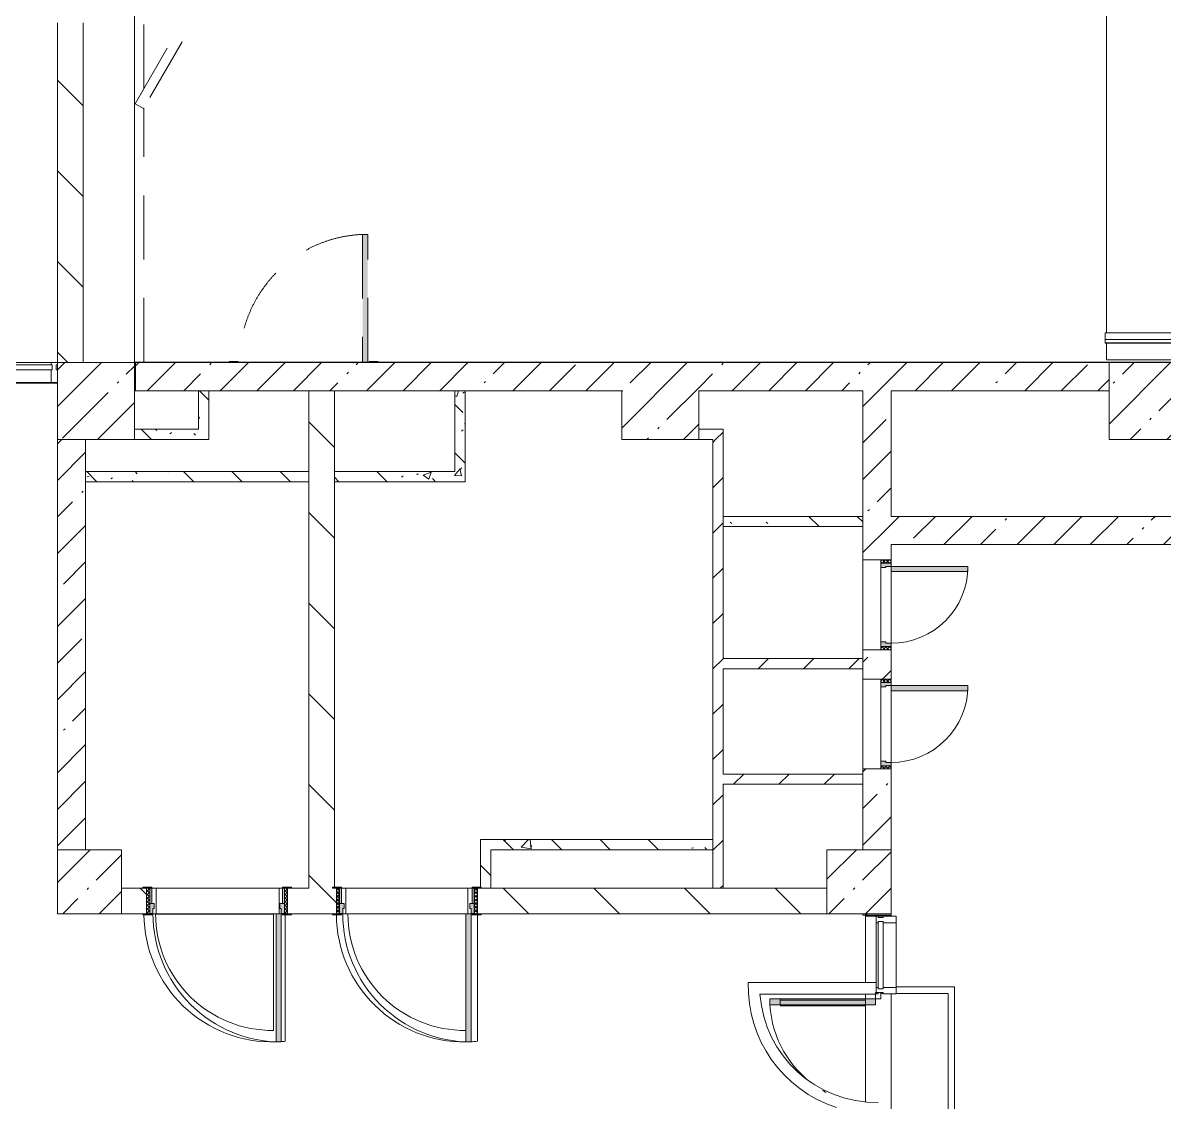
# Model space of a CAD drawing. Header units: millimetres. Extents: x 34897 to 231692, y -8553 to 29000.
# Drawn here: x 118122 to 127022, y 9430 to 17850 of the extents above; entities that cross this region are included whole.
import ezdxf

# ---------------------------------------------------------------- set-up
doc = ezdxf.new("R2010")
doc.units = ezdxf.units.MM
doc.linetypes.add('200_ШТРИХ__ш1_п0_6_', pattern=[800, 500, -300])
for name, color, linetype, lineweight, true_color in [('A-DETL-GENF-3', 7, 'Continuous', 5, 0xe2e2e2), ('A-DETL-GENF-4', 7, 'Continuous', 5, 0xaaaaaa), ('A-DOOR-1', 7, 'Continuous', 5, 0xaaaaaa), ('A-DOOR-2', 7, 'Continuous', 5, 0xe2e2e2), ('A-DOOR-FRAM-1', 7, 'Continuous', 5, 0xe2e2e2), ('A-DOOR-FRAM-2', 7, 'Continuous', 5, 0xaaaaaa), ('A-FLOR-1', 7, 'Continuous', 5, 0xaaaaaa), ('A-WALL-PATT-1', 7, 'Continuous', 5, 0x787878), ('I-WALL-6', 7, 'Continuous', 5, 0x787878)]:
    doc.layers.add(name, color=color, linetype=linetype, lineweight=lineweight, true_color=true_color)
for name, color, linetype, lineweight in [('A-DETL-MBND-1', 7, '200_ШТРИХ__ш1_п0_6_', 9), ('A-GLAZ-CURT-2', 7, 'Continuous', 5), ('A-GLAZ-CWMG-2', 7, 'Continuous', 5), ('A-WALL', 7, 'Continuous', 9), ('A-WALL-3', 7, 'Continuous', 5), ('I-WALL-4', 7, 'Continuous', 5), ('S-COLS-3', 7, 'Continuous', 5), ('S-STRS-2', 7, 'Continuous', 5)]:
    doc.layers.add(name, color=color, linetype=linetype, lineweight=lineweight)
pattern_1 = [(135, (104681.5, 0), (-353.5534, -353.5534), [])]
pattern_2 = [(45, (104681.5, 0), (-285.123, 285.123), []), (45, (104966.64, 0), (-285.123, 285.123), [504.031, -100.806, 16.764, -84.042])]
pattern_3 = [(45, (104681.52, 0), (-176.7767, 176.7767), [])]
pattern_4 = [(135, (104681.5, 0), (-377.171, -377.171), [533.4, -88.9, 17.78, -88.9]), (135, (104681.5, 376.94), (-377.171, -377.171), []), (50, (104681.5, 0), (637.645, -55.787), [66.675, -733.425]), (355, (104681.5, 0), (-123.35, 668.7), [53.34, -586.74]), (100.451, (104734.65, -4.65), (514.299, 612.908), [56.665, -623.315]), (46.184, (104681.5, 177.8), (948.776, -147.15), [100.012, -1100.137]), (96.636, (104760.6, 165.5), (830.91, 865.997), [84.998, -934.973]), (351.184, (104681.5, 177.8), (830.918, 865.99), [80.01, -880.11]), (21, (104770.4, 133.35), (530.651, -357.928), [66.675, -733.425]), (326, (104770.4, 133.35), (216.308, 644.658), [53.34, -586.74]), (71.451, (104814.64, 103.5), (746.96, 286.724), [56.665, -623.315]), (37.5, (104681.52, 0), (10.8105, 295.9426), [16.764, -562.864, 16.764, -578.866, -588.962]), (37.5, (104681.52, 0), (10.8105, 295.9426), [-1175.258, 16.764, -572.198]), (7.5, (104681.52, 0), (233.869, 350.6318), [16.764, -322.834, 16.764, -549.529, -224.472]), (7.5, (104681.52, 0), (233.869, 350.6318), [-905.891, 16.764, -207.708]), (327.5, (104483.27, 0), (474.5678, -20.0513), [16.764, -205.486, 16.764, -676.656, -920.115]), (327.5, (104483.27, 0), (474.5678, -20.0513), [-915.67, 16.764, -903.351]), (317.5, (104394.37, 0), (518.452, 88.9934), [16.764, -272.161, 16.764, -443.738, -653.415]), (317.5, (104394.37, 0), (518.452, 88.9934), [-749.427, 16.764, -636.651])]

# ---------------------------------------------------------------- blocks, each defined once
blk = doc.blocks.new('BSC_Колонна _Прямоугольная - 600х600-V59-2_10_2_птичка')
at = {"layer": 'S-COLS-3'}
h = blk.add_hatch(dxfattribs=at)
h.set_pattern_fill('FP_94', color=256, style=0, pattern_type=2)
h.set_pattern_definition([(45, (-14010, -14900), (-285.123, 285.123), []), (45, (-13724.88, -14900), (-285.123, 285.123), [504.031, -100.806, 16.764, -84.042])])
h.paths.add_polyline_path([(-300, -300), (300, -300), (300, 300), (-300, 300), (-300, -208.3)])
for p, q in [((300, 300), (-300, 300)), ((-300, 300), (-300, -300)), ((300, -300), (300, 300)), ((-300, -300), (300, -300))]:
    blk.add_line(p, q, dxfattribs=at)
blk = doc.blocks.new('110_Дверь_СКБ_1Ст_Внутренняя1 - Д-4 1100x2100h_су мгн-32375332-2_10_2_птичка')
at = {"layer": 'A-DOOR-1'}
h = blk.add_hatch(dxfattribs=at)
h.set_pattern_fill('FP_108', color=256, style=0, pattern_type=2)
h.set_pattern_definition([(135, (1751.41, 164.685), (-14.14214, -14.14214), []), (225, (1751.41, 164.685), (14.14214, -14.14214), [])])
h.paths.add_polyline_path([(562.5, 100), (537.5, 100), (537.5, -100), (562.5, -100)])
at = {"layer": 'A-DOOR-2'}
h = blk.add_hatch(color=256, dxfattribs=at)
h.paths.add_polyline_path([(512.5, 100), (512.5, 60), (502.5, 60), (502.5, 20), (537.5, 20), (537.5, 100)])
h.paths.add_polyline_path([(-487.5, 100), (-512.5, 100), (-512.5, 20), (-477.5, 20), (-477.5, 60), (-487.5, 60)])
at = {"layer": 'A-DOOR-FRAM-1'}
for points in [[(-487.5, 1100), (-487.5, 100), (-447.5, 100), (-447.5, 1100)], [(-567.5, 108), (-567.5, 100), (-497.5, 100), (-497.5, 108)], [(592.5, 108), (522.5, 108), (522.5, 100), (592.5, 100)], [(-497.5, 20), (-512.5, 20), (-512.5, -100), (-497.5, -100)], [(537.5, 20), (522.5, 20), (522.5, -100), (537.5, -100)], [(-567.5, -100), (-567.5, -108), (-497.5, -108), (-497.5, -100)], [(592.5, -100), (522.5, -100), (522.5, -108), (592.5, -108)]]:
    blk.add_hatch(color=256, dxfattribs=at).paths.add_polyline_path(points)
at = {"layer": 'A-DOOR-FRAM-2'}
h = blk.add_hatch(dxfattribs=at)
h.set_pattern_fill('FP_109', color=256, style=0, pattern_type=2)
h.set_pattern_definition([(45, (-371.384, 164.685), (-14.1421, 14.1421), []), (135, (-371.384, 164.685), (-14.1421, -14.1421), [])])
h.paths.add_polyline_path([(-512.5, 100), (-537.5, 100), (-537.5, -100), (-512.5, -100)])
at = {"layer": 'A-DOOR-1'}
for p, q in [((-487.5, 1100), (-487.5, 100)), ((-447.5, 1100), (-487.5, 1100)), ((-447.5, 100), (-447.5, 1100)), ((-487.5, 100), (-447.5, 100))]:
    blk.add_line(p, q, dxfattribs=at)
blk.add_arc((-487.5, 100), 1000, 360, 90, dxfattribs=at)
at = {"layer": 'A-DOOR-FRAM-2'}
for p, q in [((-497.5, 108), (-567.5, 108)), ((-567.5, 108), (-567.5, 100)), ((-567.5, 100), (-497.5, 100)), ((-512.5, 100), (-537.5, 100)), ((-537.5, 100), (-537.5, -100)), ((-487.5, 100), (-512.5, 100)), ((-512.5, 100), (-512.5, 20)), ((-512.5, -100), (-512.5, 100)), ((-497.5, 100), (-512.5, 100)), ((-512.5, 100), (-512.5, 99)), ((-512.5, 99), (-497.5, 99)), ((-497.5, 100), (-497.5, 108)), ((-497.5, 99), (-497.5, 100)), ((-487.5, 60), (-487.5, 100)), ((512.5, 100), (512.5, 60)), ((537.5, 100), (512.5, 100)), ((592.5, 108), (522.5, 108)), ((522.5, 108), (522.5, 100)), ((537.5, 100), (522.5, 100)), ((522.5, 100), (522.5, 99)), ((522.5, 100), (592.5, 100)), ((522.5, 99), (537.5, 99)), ((537.5, 20), (537.5, 100)), ((562.5, 100), (537.5, 100)), ((537.5, 100), (537.5, -100)), ((537.5, 99), (537.5, 100)), ((562.5, -100), (562.5, 100)), ((592.5, 100), (592.5, 108)), ((-512.5, 20), (-477.5, 20)), ((-497.5, 20), (-512.5, 20)), ((-512.5, 20), (-512.5, -100)), ((-497.5, -100), (-497.5, 20)), ((-477.5, 60), (-487.5, 60)), ((-477.5, 20), (-477.5, 60)), ((512.5, 60), (502.5, 60)), ((502.5, 60), (502.5, 20)), ((502.5, 20), (537.5, 20)), ((537.5, 20), (522.5, 20)), ((522.5, 20), (522.5, -100)), ((537.5, -100), (537.5, 20)), ((-497.5, -100), (-567.5, -100)), ((-567.5, -100), (-567.5, -108)), ((-567.5, -108), (-497.5, -108)), ((-537.5, -100), (-512.5, -100)), ((-512.5, -100), (-497.5, -100)), ((-497.5, -108), (-497.5, -100)), ((522.5, -100), (537.5, -100)), ((592.5, -100), (522.5, -100)), ((522.5, -100), (522.5, -108)), ((522.5, -108), (592.5, -108)), ((537.5, -100), (562.5, -100)), ((592.5, -108), (592.5, -100))]:
    blk.add_line(p, q, dxfattribs=at)
blk = doc.blocks.new('110_Дверь_СКБ_1Ст_Внутренняя1 - Д-13 1100x2100h_кладовая-33288301-2_10_2_птичка')
at = {"layer": 'A-DETL-MBND-1'}
for points in [[(512.5, 113.4), (512.5, 1110), (472.5, 1110), (472.5, 113.4)], [(592.5, 113.4), (592.5, 118), (522.5, 113.4)]]:
    blk.add_hatch(color=256, dxfattribs=at).paths.add_polyline_path(points)
for p, q in [((512.5, 1110), (472.5, 1110)), ((472.5, 1110), (472.5, 113.4)), ((512.5, 113.4), (512.5, 1110)), ((-497.5, 118), (-567.5, 118)), ((592.5, 118), (522.5, 118))]:
    blk.add_line(p, q, dxfattribs=at)
blk.add_arc((512.5, 110), 1000, 90, 179.80213, dxfattribs=at)
blk = doc.blocks.new('DOR__перегородка__Прямоугольная - ТП-2_ Вн_ДПГ_9480х4200h_2-23998078-2_10_2_птичка')
at = {"layer": 'A-DETL-MBND-1'}
for p, q in [((3.4, -75), (1987.4, -75)), ((1981.6, -71.7), (2019.1, -6.7)), ((3193.9, -771.8), (1981.6, -71.7)), ((2019.1, -6.7), (3231.5, -706.9)), ((2137.4, -75), (4324.5, -75)), ((3230.4, -706.9), (4442.7, -6.7)), ((4480.3, -71.7), (3267.9, -771.8)), ((4442.7, -6.7), (4480.3, -71.7)), ((4474.5, -75), (4486.7, -75)), ((4480.9, -71.7), (4518.4, -6.7)), ((5693.3, -771.8), (4480.9, -71.7)), ((4518.4, -6.7), (5730.8, -706.9)), ((4636.7, -75), (6823.8, -75)), ((5729.7, -706.9), (6942.1, -6.7)), ((6979.6, -71.7), (5767.3, -771.8)), ((6942.1, -6.7), (6979.6, -71.7)), ((6973.8, -75), (6985, -75)), ((6979.2, -71.7), (7016.7, -6.7)), ((8191.6, -771.8), (6979.2, -71.7)), ((7016.7, -6.7), (8229.1, -706.9)), ((7135, -75), (9323.2, -75)), ((8229.1, -706.9), (9441.4, -6.7)), ((9478.9, -71.7), (8266.6, -771.8)), ((9105.2, -200.9), (9105.2, -75)), ((9180.2, -157.6), (9180.2, -75)), ((9255.2, -114.3), (9255.2, -75)), ((9441.4, -6.7), (9478.9, -71.7)), ((9473.2, -75), (9480, -75)), ((9330.2, -1474.2), (9330.2, -157.6)), ((9405.2, -1474.2), (9405.2, -114.3)), ((9180.2, -1474.2), (9180.2, -244.2)), ((9255.2, -1474.2), (9255.2, -200.9)), ((9105.2, -1474.2), (9105.2, -287.5)), ((9480, -1474.2), (9480, -450)), ((3231.5, -706.9), (3193.9, -771.8)), ((3267.9, -771.8), (3230.4, -706.9)), ((5730.8, -706.9), (5693.3, -771.8)), ((5767.3, -771.8), (5729.7, -706.9)), ((8229.1, -706.9), (8191.6, -771.8)), ((8266.6, -771.8), (8229.1, -706.9)), ((9105.2, -1474.2), (9480, -1474.2))]:
    blk.add_line(p, q, dxfattribs=at)
blk = doc.blocks.new('BSC_Колонна _Прямоугольная - 500х500-V116-2_10_2_птичка')
at = {"layer": 'S-COLS-3'}
h = blk.add_hatch(dxfattribs=at)
h.set_pattern_fill('FP_149', color=256, style=0, pattern_type=2)
h.set_pattern_definition([(45, (-19960, -11150), (-285.123, 285.123), []), (45, (-19674.88, -11150), (-285.123, 285.123), [504.031, -100.806, 16.764, -84.042])])
h.paths.add_polyline_path([(-250, -250), (250, -250), (250, 250), (-250, 250), (-250, 71)])
for p, q in [((250, 250), (-250, 250)), ((-250, 250), (-250, -250)), ((250, -250), (250, 250)), ((-250, -250), (250, -250))]:
    blk.add_line(p, q, dxfattribs=at)
blk = doc.blocks.new('110_Дверь_СКБ_1Ст - д-18 _п_ 700x2100h_Технический шкаф ЭОМ и СС-32102833-2_10_2_птичка')
at = {"layer": 'A-DOOR-1'}
h = blk.add_hatch(dxfattribs=at)
h.set_pattern_fill('FP_163', color=256, style=0, pattern_type=2)
h.set_pattern_definition([(135, (1951.41, 174.685), (-14.14214, -14.14214), []), (225, (1951.41, 174.685), (14.14214, -14.14214), [])])
h.paths.add_polyline_path([(362.5, 110), (337.5, 110), (337.5, 30), (362.5, 30)])
at = {"layer": 'A-DOOR-2'}
h = blk.add_hatch(color=256, dxfattribs=at)
h.paths.add_polyline_path([(337.5, 110), (312.5, 110), (312.5, 70), (302.5, 70), (302.5, 30), (337.5, 30)])
h.paths.add_polyline_path([(-277.5, 70), (-287.5, 70), (-287.5, 110), (-312.5, 110), (-312.5, 30), (-277.5, 30)])
at = {"layer": 'A-DOOR-FRAM-1'}
blk.add_hatch(color=256, dxfattribs=at).paths.add_polyline_path([(-247.5, 710), (-287.5, 710), (-287.5, 110), (-247.5, 110)])
at = {"layer": 'A-DOOR-FRAM-2'}
h = blk.add_hatch(dxfattribs=at)
h.set_pattern_fill('FP_164', color=256, style=0, pattern_type=2)
h.set_pattern_definition([(45, (-171.384, 174.685), (-14.1421, 14.1421), []), (135, (-171.384, 174.685), (-14.1421, -14.1421), [])])
h.paths.add_polyline_path([(-312.5, 110), (-337.5, 110), (-337.5, 30), (-312.5, 30)])
at = {"layer": 'A-DOOR-1'}
for p, q in [((-287.5, 710), (-287.5, 110)), ((-247.5, 710), (-287.5, 710)), ((-247.5, 110), (-247.5, 710)), ((-287.5, 110), (-247.5, 110))]:
    blk.add_line(p, q, dxfattribs=at)
blk.add_arc((-287.5, 110), 600, 360, 90, dxfattribs=at)
at = {"layer": 'A-DOOR-FRAM-2'}
for p, q in [((-312.5, 110), (-337.5, 110)), ((-337.5, 110), (-337.5, 30)), ((-287.5, 110), (-312.5, 110)), ((-312.5, 110), (-312.5, 30)), ((-312.5, 30), (-312.5, 110)), ((-287.5, 70), (-287.5, 110)), ((-247.5, 110), (312.5, 110)), ((312.5, 110), (312.5, 70)), ((337.5, 110), (312.5, 110)), ((337.5, 30), (337.5, 110)), ((362.5, 110), (337.5, 110)), ((337.5, 110), (337.5, 30)), ((362.5, 30), (362.5, 110)), ((-337.5, 30), (-312.5, 30)), ((-312.5, 30), (-277.5, 30)), ((-277.5, 70), (-287.5, 70)), ((-277.5, 30), (-277.5, 70)), ((302.5, 30), (-277.5, 30)), ((312.5, 70), (302.5, 70)), ((302.5, 70), (302.5, 30)), ((302.5, 30), (337.5, 30)), ((337.5, 30), (362.5, 30))]:
    blk.add_line(p, q, dxfattribs=at)
blk = doc.blocks.new('BSC_Колонна _Прямоугольная - 500х500-V145-2_10_2_птичка')
at = {"layer": 'S-COLS-3'}
h = blk.add_hatch(dxfattribs=at)
h.set_pattern_fill('FP_176', color=256, style=0, pattern_type=2)
h.set_pattern_definition([(45, (-13960, -11150), (-285.123, 285.123), []), (45, (-13674.88, -11150), (-285.123, 285.123), [504.031, -100.806, 16.764, -84.042])])
h.paths.add_polyline_path([(-250, -250), (250, -250), (250, 250), (-250, 250), (-250, 71)])
for p, q in [((250, 250), (-250, 250)), ((-250, 250), (-250, -250)), ((250, -250), (250, 250)), ((-250, -250), (250, -250))]:
    blk.add_line(p, q, dxfattribs=at)
blk = doc.blocks.new('BSC_Колонна _Прямоугольная - 600х600-V149-2_10_2_птичка')
at = {"layer": 'S-COLS-3'}
h = blk.add_hatch(dxfattribs=at)
h.set_pattern_fill('FP_179', color=256, style=0, pattern_type=2)
h.set_pattern_definition([(45, (-22210, -14900), (-285.123, 285.123), []), (45, (-21924.88, -14900), (-285.123, 285.123), [504.031, -100.806, 16.764, -84.042])])
h.paths.add_polyline_path([(-300, -300), (300, -300), (300, 300), (-300, 300)])
for p, q in [((300, 300), (-300, 300)), ((-300, 300), (-300, -300)), ((300, -300), (300, 300)), ((-300, -300), (300, -300))]:
    blk.add_line(p, q, dxfattribs=at)
blk = doc.blocks.new('Прямоугольный импост - Импост структурный с накладкой - 160мм-23997896-2_10_2_птичка')
at = {"layer": 'A-GLAZ-CWMG-2'}
for p, q in [((-50, 40), (-50, 140)), ((-50, 140), (-0.3, 140)), ((-40, 40), (-50, 40)), ((-50, -17), (-50, 0)), ((-50, 0), (-40, 0)), ((-40, 0), (-40, 40)), ((-10, 40), (-10, 0)), ((-0.3, 40), (-10, 40)), ((-10, 0), (-0.3, 0)), ((-0.3, -17), (-50, -17))]:
    blk.add_line(p, q, dxfattribs=at)
blk = doc.blocks.new('Системная панель - Стекло - 40мм-23997898-2_10_2_птичка')
at = {"layer": 'A-GLAZ-CURT-2'}
h = blk.add_hatch(dxfattribs=at)
h.set_pattern_fill('FP_201', color=256, style=0, pattern_type=2)
h.set_pattern_definition([(45, (-13750.1, -14683), (-1414.21, 1414.21), [1000, -3000]), (45, (-14750.1, -15183), (-1414.21, 1414.21), [3000, -1000]), (45, (-12750.1, -15683), (-1414.21, 1414.21), [1000, -3000])])
h.paths.add_polyline_path([(420.1, -40), (420.1, 0), (-420.1, 0), (-420.1, -40)])
for p, q in [((420.1, 0), (-420.1, 0)), ((-420.1, 0), (-420.1, -40)), ((-420.1, -40), (420.1, -40)), ((420.1, -40), (420.1, 0))]:
    blk.add_line(p, q, dxfattribs=at)
blk = doc.blocks.new('Прямоугольный импост - Импост структурный с накладкой - 160мм-23771920-2_10_2_птичка')
at = {"layer": 'A-GLAZ-CWMG-2'}
for p, q in [((13660.3, 15200), (12840, 15200)), ((13660.3, 15043), (12840, 15043))]:
    blk.add_line(p, q, dxfattribs=at)
blk = doc.blocks.new('Системная панель - Стекло - 40мм-32387041-2_10_2_птичка')
at = {"layer": 'A-GLAZ-CURT-2'}
h = blk.add_hatch(dxfattribs=at)
h.set_pattern_fill('FP_208', color=256, style=0, pattern_type=2)
h.set_pattern_definition([(135, (10077.7, -20610), (-1414.21, -1414.21), [1000, -3000]), (135, (10577.7, -21610), (-1414.21, -1414.21), [3000, -1000]), (135, (11077.7, -19610), (-1414.21, -1414.21), [1000, -3000])])
h.paths.add_polyline_path([(262.3, 40), (-262.3, 40), (-262.3, 0), (262.3, 0)])
for p, q in [((262.3, 40), (-262.3, 40)), ((-262.3, 40), (-262.3, 0)), ((-262.3, 0), (262.3, 0)), ((262.3, 0), (262.3, 40))]:
    blk.add_line(p, q, dxfattribs=at)
blk = doc.blocks.new('Прямоугольный импост - Импост структурный с накладкой - 160мм Темный-30755591-2_10_2_птичка')
at = {"layer": 'A-GLAZ-CWMG-2'}
for p, q in [((-25, 0), (-25, 17)), ((-25, 17), (25, 17)), ((-15, 0), (-25, 0)), ((-15, -40), (-15, 0)), ((25, 0), (15, 0)), ((15, 0), (15, -40)), ((25, 17), (25, 0)), ((-25, -140), (-25, -40)), ((-25, -40), (-15, -40)), ((15, -40), (25, -40)), ((25, -40), (25, -140)), ((25, -140), (-25, -140))]:
    blk.add_line(p, q, dxfattribs=at)
blk = doc.blocks.new('Прямоугольный импост - Импост структурный с накладкой - 160мм Темный-30755595-2_10_2_птичка')
at = {"layer": 'A-GLAZ-CWMG-2'}
for p, q in [((0, 17), (-50, 17)), ((-50, 17), (-50, 0)), ((-50, 0), (-40, 0)), ((-40, 0), (-40, -40)), ((-10, -40), (-10, 0)), ((-10, 0), (0, 0)), ((0, 0), (0, 17)), ((-40, -40), (-50, -40)), ((-50, -40), (-50, -140)), ((0, -40), (-10, -40)), ((0, -140), (0, -40)), ((-50, -140), (0, -140))]:
    blk.add_line(p, q, dxfattribs=at)
blk = doc.blocks.new('Дверь_Витражная_остекление_ - ВВ-16 остекление-32390142-2_10_2_птичка')
at = {"layer": 'A-DETL-GENF-3'}
for points in [[(-787.5, -20), (-832.5, -20), (-832.5, -845), (-787.5, -845), (-787.5, -56)], [(849.9, -860), (849.9, -20), (837.5, -20), (837.5, -860)]]:
    blk.add_hatch(color=256, dxfattribs=at).paths.add_polyline_path(points)
at = {"layer": 'A-DETL-GENF-4'}
for p, q in [((-787.5, -20), (-832.5, -20)), ((-832.5, -845), (-832.5, -20)), ((-787.5, -20), (-832.5, -20)), ((-832.5, -20), (-832.5, -845)), ((-787.5, -845), (-787.5, -20)), ((-787.5, -845), (-787.5, -20)), ((837.5, -860), (837.5, -20)), ((837.5, -20), (837.5, -860)), ((-832.5, -100), (-787.5, -100)), ((-822.5, -765), (-822.5, -100)), ((-778.5, -765), (-778.5, -100)), ((828.5, -780), (828.5, -100)), ((849.9, -100), (837.5, -100)), ((-832.5, -765), (-787.5, -765)), ((849.9, -780), (837.5, -780)), ((-832.5, -845), (-787.5, -845)), ((-832.5, -845), (-787.5, -845)), ((849.9, -860), (837.5, -860)), ((837.5, -860), (849.9, -860))]:
    blk.add_line(p, q, dxfattribs=at)
at = {"layer": 'A-DOOR-1'}
for p, q in [((-882.5, 20), (-832.5, 20)), ((-882.5, -20), (-882.5, 20)), ((-832.5, 20), (-832.5, -20)), ((832.5, 20), (882.5, 20)), ((832.5, -20), (832.5, 20)), ((882.5, 20), (882.5, -20)), ((-832.5, -20), (-882.5, -20)), ((-832.5, -845), (-832.5, -20)), ((832.5, -860), (832.5, -20)), ((882.5, -20), (832.5, -20))]:
    blk.add_line(p, q, dxfattribs=at)
for centre, radius, start, end in [((-832.5, -20), 825, 329.80944, 332.20433), ((-832.5, -20), 825, 270, 322.60785), ((832.5, -20), 840, 230.33856, 232.99265), ((832.5, -20), 840, 234.0758, 270)]:
    blk.add_arc(centre, radius, start, end, dxfattribs=at)
blk = doc.blocks.new('Прямоугольный импост - Импост структурный с накладкой - 160мм Темный-32387142-2_10_2_птичка')
at = {"layer": 'A-GLAZ-CWMG-2'}
for p, q in [((20093, 10325.4), (20093, 10830)), ((20250, 10325.4), (20250, 10830))]:
    blk.add_line(p, q, dxfattribs=at)
blk = doc.blocks.new('Перекрытия 2 - Перекрытия 4-32990152-2_10_2_птичка')
at = {"layer": 'S-STRS-2'}
for p, q in [((21910, 19180), (22510, 19180)), ((21910, 19180), (21910, 15410.8)), ((22810, 19180), (23410, 19180)), ((22810, 15410.8), (22810, 19180)), ((23710, 19180), (24310, 19180)), ((23710, 15410.8), (23710, 19180)), ((24610, 19180), (25210, 19180)), ((24610, 15410.8), (24610, 19180)), ((25510, 19180), (26110, 19180)), ((25510, 15410.8), (25510, 19180)), ((26410, 19180), (27010, 19180)), ((26410, 15410.8), (26410, 19180)), ((27310, 19180), (27910, 19180)), ((27310, 15410.8), (27310, 19180)), ((28210, 19180), (28810, 19180)), ((28210, 15410.8), (28210, 19180)), ((29110, 19180), (29710, 19180)), ((29110, 15410.8), (29110, 19180)), ((30010, 19180), (30610, 19180)), ((30010, 15410.8), (30010, 19180)), ((30610, 18430), (30610, 19180)), ((30610, 15410.8), (30610, 17830)), ((21910, 15330), (21910, 15200)), ((22810, 15200), (22810, 15330)), ((23710, 15200), (23710, 15330)), ((24610, 15200), (24610, 15330)), ((25510, 15200), (25510, 15330)), ((26410, 15200), (26410, 15330)), ((27310, 15200), (27310, 15330)), ((28210, 15200), (28210, 15330)), ((29110, 15200), (29110, 15330)), ((30010, 15200), (30010, 15330)), ((30610, 15200), (30610, 15330)), ((22810, 15200), (21910, 15200)), ((23710, 15200), (22810, 15200)), ((24610, 15200), (23710, 15200)), ((25510, 15200), (24610, 15200)), ((26410, 15200), (25510, 15200)), ((27310, 15200), (26410, 15200)), ((28210, 15200), (27310, 15200)), ((29110, 15200), (28210, 15200)), ((30010, 15200), (29110, 15200)), ((30610, 15200), (30010, 15200))]:
    blk.add_line(p, q, dxfattribs=at)
blk = doc.blocks.new('Стены наклон_ амфитеатр - Стены наклон_ амфитеатр-32992696-2_10_2_птичка')
at = {"layer": 'A-WALL-PATT-1'}
h = blk.add_hatch(dxfattribs=at)
h.set_pattern_fill('FP_211', color=256, style=0, pattern_type=2)
h.set_pattern_definition([(0, (26444.5, 15393.4), (0, 246.1), []), (90, (26444.5, 15393.4), (-1300, 8e-14), [])])
h.paths.add_polyline_path([(31010, 15353.9), (31010, 15380.7), (21879, 15380.7), (21879, 15353.9), (30993.5, 15353.9)])
at = {"layer": 'A-WALL-3'}
for p, q in [((31041, 15430.8), (21879, 15430.8)), ((21879, 15430.8), (21879, 15380.7)), ((21879, 15380.7), (31010, 15380.7)), ((21879, 15353.9), (21879, 15380.7)), ((21879, 15350), (21879, 15353.9)), ((31010, 15353.9), (21879, 15353.9)), ((31010, 15350), (21879, 15350))]:
    blk.add_line(p, q, dxfattribs=at)

msp = doc.modelspace()

# ---------------------------------------------------------------- hatches: boundary and pattern name
at = {"layer": 'I-WALL-4'}
h = msp.add_hatch(dxfattribs=at)
h.set_pattern_fill('FP_104', color=256, style=0, pattern_type=2)
h.set_pattern_definition(pattern_1)
h.paths.add_polyline_path([(118391.8, 15200), (118591.8, 15200), (118591.8, 17850), (118391.8, 17850), (118391.8, 15848.6)])
h.paths.add_polyline_path([(118391.8, 18450), (118591.8, 18450), (118591.8, 21600), (118391.8, 21600), (118391.8, 20476.2)])
h.paths.add_polyline_path([(118391.8, 22200), (118591.8, 22200), (118591.8, 26300), (118391.8, 26300), (118391.8, 25103.8)])
h = msp.add_hatch(dxfattribs=at)
h.set_pattern_fill('FP_101', color=256, style=0, pattern_type=2)
h.set_pattern_definition(pattern_2)
h.paths.add_polyline_path([(135291.5, 14980), (135471.5, 14980), (135471.5, 15200), (135291.5, 15196.3)])
h.paths.add_polyline_path([(131363.9, 14980), (134691.5, 14980), (134691.5, 15200), (131091.5, 15200), (131091.5, 14980)])
h.paths.add_polyline_path([(120551.5, 14980), (122791.8, 14980), (122791.8, 15200), (119001.5, 15200), (119001.5, 14980), (120351.5, 14980)])
h.paths.add_polyline_path([(130491.5, 14980), (130491.5, 15200), (127191.5, 15200), (127191.5, 14980), (127653.8, 14980)])
h.paths.add_polyline_path([(123391.8, 14980), (126591.5, 14980), (126591.5, 15200), (123391.8, 15200)])
h = msp.add_hatch(dxfattribs=at)
h.set_pattern_fill('FP_104', color=256, style=0, pattern_type=2)
h.set_pattern_definition(pattern_1)
h.paths.add_polyline_path([(120351.5, 11100), (120536.5, 11100), (120536.5, 11108), (120551.5, 11108), (120551.5, 14980), (120351.5, 14980), (120351.5, 11221)])
h = msp.add_hatch(dxfattribs=at)
h.set_pattern_fill('FP_101', color=256, style=0, pattern_type=2)
h.set_pattern_definition(pattern_2)
h.paths.add_polyline_path([(124671.5, 10890), (124891.5, 10890), (124891.5, 10900), (124671.5, 10900)])
h.paths.add_polyline_path([(124811.5, 11400), (124891.5, 11400), (124891.5, 12030), (124671.5, 12030), (124671.5, 11400), (124782.6, 11400)])
h.paths.add_polyline_path([(124811.5, 12730), (124891.5, 12730), (124891.5, 12960), (124671.5, 12960), (124671.5, 12730)])
h.paths.add_polyline_path([(124811.5, 13660), (124891.5, 13660), (124891.5, 14980), (124671.5, 14980), (124671.5, 13660)])
h = msp.add_hatch(dxfattribs=at)
h.set_pattern_fill('FP_101', color=256, style=0, pattern_type=2)
h.set_pattern_definition(pattern_2)
h.paths.add_polyline_path([(118611.5, 11400), (118611.5, 14600), (118391.5, 14600), (118391.7, 11400)])
h = msp.add_hatch(dxfattribs=at)
h.set_pattern_fill('FP_105', color=256, style=0, pattern_type=2)
h.set_pattern_definition(pattern_3)
h.paths.add_polyline_path([(123501.5, 14600), (123581.5, 14600), (123581.5, 14680), (123391.8, 14680), (123391.8, 14600)])
h = msp.add_hatch(dxfattribs=at)
h.set_pattern_fill('FP_105', color=256, style=0, pattern_type=2)
h.set_pattern_definition(pattern_3)
h.paths.add_polyline_path([(123581.5, 11100), (123581.5, 14600), (123501.5, 14600), (123501.5, 11100)])
h = msp.add_hatch(dxfattribs=at)
h.set_pattern_fill('FP_101', color=256, style=0, pattern_type=2)
h.set_pattern_definition(pattern_2)
h.paths.add_polyline_path([(135074, 13780), (135471.5, 13780), (135471.5, 14000), (124891.5, 14000), (124891.5, 13780), (131363.9, 13780)])
h = msp.add_hatch(dxfattribs=at)
h.set_pattern_fill('FP_105', color=256, style=0, pattern_type=2)
h.set_pattern_definition(pattern_3)
h.paths.add_polyline_path([(124671.5, 12810), (124671.5, 12890), (123581.5, 12890), (123581.5, 12810), (123943.7, 12810)])
h = msp.add_hatch(dxfattribs=at)
h.set_pattern_fill('FP_105', color=256, style=0, pattern_type=2)
h.set_pattern_definition(pattern_3)
h.paths.add_polyline_path([(124671.5, 11910), (124671.5, 11990), (123581.5, 11990), (123581.5, 11910), (123943.7, 11910)])
h = msp.add_hatch(dxfattribs=at)
h.set_pattern_fill('FP_104', color=256, style=0, pattern_type=2)
h.set_pattern_definition(pattern_1)
h.paths.add_polyline_path([(124391.5, 10900), (124391.5, 11100), (121666.5, 11100), (121666.5, 10900), (123943.7, 10900)])
h.paths.add_polyline_path([(119086.5, 10900), (119086.5, 11100), (118891.5, 11100), (118891.5, 10900), (119056.5, 10900)])
h.paths.add_polyline_path([(120216.5, 10900), (120566.5, 10900), (120566.5, 11100), (120186.5, 11100), (120186.5, 10900)])
at = {"layer": 'I-WALL-6'}
h = msp.add_hatch(dxfattribs=at)
h.set_pattern_fill('FP_114', color=256, style=0, pattern_type=2)
h.set_pattern_definition(pattern_4)
h.paths.add_polyline_path([(119571.5, 14680), (119571.5, 14980), (119491.5, 14980), (119491.5, 14680)])
h = msp.add_hatch(dxfattribs=at)
h.set_pattern_fill('FP_114', color=256, style=0, pattern_type=2)
h.set_pattern_definition(pattern_4)
h.paths.add_polyline_path([(121571.5, 14350), (121571.5, 14980), (121491.5, 14980), (121491.5, 14350)])
h = msp.add_hatch(dxfattribs=at)
h.set_pattern_fill('FP_114', color=256, style=0, pattern_type=2)
h.set_pattern_definition(pattern_4)
h.paths.add_polyline_path([(118991.5, 14600), (119571.5, 14600), (119571.5, 14680), (118991.5, 14680)])
h = msp.add_hatch(dxfattribs=at)
h.set_pattern_fill('FP_114', color=256, style=0, pattern_type=2)
h.set_pattern_definition(pattern_4)
h.paths.add_polyline_path([(120351.5, 14270), (120351.5, 14350), (118611.5, 14350), (118611.5, 14270), (120233.7, 14270)])
h = msp.add_hatch(dxfattribs=at)
h.set_pattern_fill('FP_114', color=256, style=0, pattern_type=2)
h.set_pattern_definition(pattern_4)
h.paths.add_polyline_path([(120551.5, 14270), (121571.5, 14270), (121571.5, 14350), (120551.5, 14350)])
h = msp.add_hatch(dxfattribs=at)
h.set_pattern_fill('FP_114', color=256, style=0, pattern_type=2)
h.set_pattern_definition(pattern_4)
h.paths.add_polyline_path([(124671.5, 13920), (124671.5, 14000), (123581.5, 14000), (123581.5, 13920), (123943.7, 13920)])
h = msp.add_hatch(dxfattribs=at)
h.set_pattern_fill('FP_114', color=256, style=0, pattern_type=2)
h.set_pattern_definition(pattern_4)
h.paths.add_polyline_path([(121696.5, 11100), (121771.5, 11100), (121771.5, 11480), (121691.5, 11480), (121696.5, 11108)])
h = msp.add_hatch(dxfattribs=at)
h.set_pattern_fill('FP_114', color=256, style=0, pattern_type=2)
h.set_pattern_definition(pattern_4)
h.paths.add_polyline_path([(123501.5, 11400), (123501.5, 11480), (121771.5, 11480), (121771.5, 11400)])
at = {"layer": 'S-COLS-3'}
h = msp.add_hatch(dxfattribs=at)
h.set_pattern_fill('FP_101', color=256, style=0, pattern_type=2)
h.set_pattern_definition(pattern_2)
h.paths.add_polyline_path([(122791.8, 14600), (123391.8, 14600), (123391.8, 15200), (122791.8, 15200), (122791.8, 14980)])

# ---------------------------------------------------------------- linework, layer by layer
at = {"layer": 'A-FLOR-1'}
for p, q in [((118991.8, 15200), (118991.8, 24680)), ((135291.5, 15203.4), (118991.6, 15203.4)), ((118391.5, 15040), (111451.5, 15040)), ((119001.5, 14980), (118991.5, 14980)), ((119126.5, 11100), (119161.5, 11100)), ((119161.5, 11100), (119161.5, 10897.8)), ((120121.5, 10900), (120121.5, 11100)), ((120121.5, 11100), (120146.5, 11100)), ((120606.5, 11100), (120641.5, 11100)), ((120641.5, 11100), (120641.5, 10900)), ((121591.5, 10900), (121591.5, 11100)), ((121591.5, 11100), (121626.5, 11100)), ((119156.5, 10899), (119126.5, 10899)), ((119161.5, 10897.8), (120076.5, 10897.8)), ((120096.5, 10900), (120076.5, 10900)), ((120076.5, 10900), (120076.5, 9990.1)), ((120166.5, 9905), (120166.5, 10892)), ((120656.5, 10899), (120606.5, 10899)), ((120641.5, 10900), (121576.5, 10900)), ((121666.5, 9905), (121666.5, 10892)), ((124774.5, 10363), (123777.8, 10363)), ((125386.5, 10328.9), (124931.5, 10328.9)), ((125386.5, 8497.4), (125386.5, 10328.9)), ((123869.8, 10273), (124771.5, 10273)), ((124811.5, 10278.9), (124831.5, 10278.9)), ((124931.5, 10278.9), (125336.5, 10278.9)), ((125336.5, 10278.9), (125336.5, 8547.4))]:
    msp.add_line(p, q, dxfattribs=at)
for centre, radius, start, end in [((120066.5, 10900), 1000, 180.45922, 271.72242), ((120066.5, 10900), 910, 180.06296, 270.62964), ((121566.5, 10900), 1000, 180.45922, 270.57477), ((121566.5, 10900), 910, 180.06296, 270.62964), ((124777.5, 10338), 1000, 178.56746, 251.86052), ((124777.5, 10338), 910, 184.09604, 270.88287), ((120066.5, 10900), 1000, 274.01771, 275.73917), ((121566.5, 10900), 1000, 272.87006, 275.73917)]:
    msp.add_arc(centre, radius, start, end, dxfattribs=at)
at = {"layer": 'A-WALL'}
for p, q in [((119571.5, 14980), (119491.5, 14980)), ((120551.5, 14980), (120351.5, 14980)), ((121571.5, 14980), (121491.5, 14980)), ((118611.5, 14350), (118611.5, 14270)), ((120351.5, 14270), (120351.5, 14350)), ((120551.5, 14350), (120551.5, 14270)), ((123581.5, 14000), (123581.5, 13920)), ((124671.5, 13920), (124671.5, 14000)), ((124671.5, 12810), (124671.5, 12890)), ((124671.5, 11910), (124671.5, 11990)), ((123501.5, 11400), (123501.5, 11480)), ((121696.5, 11100), (121771.5, 11100)), ((123501.5, 11100), (123581.5, 11100)), ((124891.5, 10890), (124891.5, 10900))]:
    msp.add_line(p, q, dxfattribs=at)
at = {"layer": 'I-WALL-4'}
for p, q in [((118391.8, 17850), (118391.8, 15200)), ((118591.8, 15200), (118591.8, 17850)), ((122791.8, 15200), (119001.5, 15200)), ((119001.5, 15200), (119001.5, 14980)), ((126591.5, 15200), (123391.8, 15200)), ((119001.5, 14980), (119491.5, 14980)), ((119491.5, 14980), (119491.5, 14680)), ((119571.5, 14980), (120351.5, 14980)), ((119571.5, 14600), (119571.5, 14980)), ((120351.5, 14980), (120351.5, 14350)), ((120551.5, 14350), (120551.5, 14980)), ((120551.5, 14980), (121491.5, 14980)), ((121491.5, 14980), (121491.5, 14350)), ((121571.5, 14980), (122791.8, 14980)), ((121571.5, 14270), (121571.5, 14980)), ((123391.8, 14980), (124671.5, 14980)), ((124671.5, 14980), (124671.5, 14000)), ((124891.5, 14980), (126591.5, 14980)), ((124891.5, 14000), (124891.5, 14980)), ((118391.5, 14600), (118391.5, 11400)), ((118611.5, 14350), (118611.5, 14600)), ((119491.5, 14680), (118991.5, 14680)), ((118991.5, 14600), (119571.5, 14600)), ((123581.5, 14680), (123391.8, 14680)), ((123391.8, 14680), (123391.8, 14600)), ((123391.8, 14600), (123501.5, 14600)), ((123501.5, 14600), (123501.5, 11480)), ((123581.5, 14000), (123581.5, 14680)), ((120351.5, 14350), (118611.5, 14350)), ((121491.5, 14350), (120551.5, 14350)), ((118611.5, 11400), (118611.5, 14270)), ((118611.5, 14270), (120351.5, 14270)), ((120351.5, 14270), (120351.5, 11100)), ((120551.5, 11108), (120551.5, 14270)), ((120551.5, 14270), (121571.5, 14270)), ((124671.5, 14000), (123581.5, 14000)), ((135471.5, 14000), (124891.5, 14000)), ((123581.5, 12890), (123581.5, 13920)), ((123581.5, 13920), (124671.5, 13920)), ((124671.5, 12890), (124671.5, 13920)), ((124891.5, 13660), (124891.5, 13780)), ((124891.5, 13780), (135981.5, 13780)), ((124671.5, 13660), (124811.5, 13660)), ((124811.5, 12960), (124671.5, 12960)), ((124891.5, 12730), (124891.5, 12960)), ((124671.5, 12890), (123581.5, 12890)), ((123581.5, 11990), (123581.5, 12810)), ((123581.5, 12810), (124671.5, 12810)), ((124671.5, 11990), (124671.5, 12810)), ((124671.5, 12730), (124811.5, 12730)), ((124811.5, 12030), (124671.5, 12030)), ((124891.5, 11400), (124891.5, 12030)), ((124671.5, 11990), (123581.5, 11990)), ((123581.5, 11100), (123581.5, 11910)), ((123581.5, 11910), (124671.5, 11910)), ((124671.5, 11910), (124671.5, 11400)), ((121691.5, 11480), (121691.5, 11108)), ((123501.5, 11480), (121691.5, 11480)), ((121771.5, 11100), (121771.5, 11400)), ((121771.5, 11400), (123501.5, 11400)), ((123501.5, 11400), (123501.5, 11100)), ((119056.5, 11100), (118891.5, 11100)), ((119126.5, 11100), (120146.5, 11100)), ((120351.5, 11100), (120216.5, 11100)), ((120641.5, 11100), (121591.5, 11100)), ((123501.5, 11100), (121771.5, 11100)), ((124391.5, 11100), (123581.5, 11100)), ((118891.5, 10900), (119056.5, 10900)), ((120076.5, 10900), (119136.5, 10900)), ((120216.5, 10900), (120536.5, 10900)), ((120641.5, 10900), (120616.5, 10900)), ((121696.5, 10900), (124391.5, 10900)), ((124671.5, 10900), (124671.5, 10890)), ((124671.5, 10890), (124891.5, 10890)), ((124691.5, 10363), (124691.5, 10900)), ((124691.5, 10880), (124891.5, 10880)), ((124891.5, 10880), (124891.5, 10890)), ((124691.5, 9432.4), (124691.5, 10273)), ((124891.5, 10275.4), (124891.5, 8547.4))]:
    msp.add_line(p, q, dxfattribs=at)
at = {"layer": 'S-COLS-3'}
for p, q in [((123391.8, 15200), (122791.8, 15200)), ((122791.8, 14980), (122791.8, 14600)), ((123391.8, 14600), (123391.8, 14980)), ((122791.8, 14600), (123391.8, 14600))]:
    msp.add_line(p, q, dxfattribs=at)

# ---------------------------------------------------------------- block references
at = {"layer": 'A-DETL-MBND-1', "rotation": 90.00000000000044}
msp.add_blockref('DOR__перегородка__Прямоугольная - ТП-2_ Вн_ДПГ_9480х4200h_2-23998078-2_10_2_птичка', (118991.5, 15200), dxfattribs=at)
at = {"layer": 'A-DETL-MBND-1'}
msp.add_blockref('110_Дверь_СКБ_1Ст_Внутренняя1 - Д-13 1100x2100h_кладовая-33288301-2_10_2_птичка', (120299, 15090), dxfattribs=at)
at = {"layer": 'A-DOOR-1'}
for name, p, rotation in [('110_Дверь_СКБ_1Ст - д-18 _п_ 700x2100h_Технический шкаф ЭОМ и СС-32102833-2_10_2_птичка', (124781.5, 13322.5), 269.9999999999999), ('110_Дверь_СКБ_1Ст - д-18 _п_ 700x2100h_Технический шкаф ЭОМ и СС-32102833-2_10_2_птичка', (124781.5, 12392.5), 269.9999999999999), ('110_Дверь_СКБ_1Ст_Внутренняя1 - Д-4 1100x2100h_су мгн-32375332-2_10_2_птичка', (119649, 11000), 180), ('110_Дверь_СКБ_1Ст_Внутренняя1 - Д-4 1100x2100h_су мгн-32375332-2_10_2_птичка', (121129, 11000), 180), ('Дверь_Витражная_остекление_ - ВВ-16 остекление-32390142-2_10_2_птичка', (124791.5, 9402.9), 269.9999999999998)]:
    msp.add_blockref(name, p, dxfattribs=dict(at, rotation=rotation))
at = {"layer": 'A-GLAZ-CURT-2'}
msp.add_blockref('Системная панель - Стекло - 40мм-23997898-2_10_2_птичка', (117931.6, 15183), dxfattribs=at)
at = {"layer": 'A-GLAZ-CURT-2', "rotation": 269.9999999999997}
msp.add_blockref('Системная панель - Стекло - 40мм-32387041-2_10_2_птичка', (124791.5, 10577.7), dxfattribs=at)
at = {"layer": 'A-GLAZ-CWMG-2'}
for name in ['Прямоугольный импост - Импост структурный с накладкой - 160мм-23771920-2_10_2_птичка', 'Прямоугольный импост - Импост структурный с накладкой - 160мм Темный-32387142-2_10_2_птичка']:
    msp.add_blockref(name, (104681.5, 0), dxfattribs=at)
at = {"layer": 'A-GLAZ-CWMG-2', "extrusion": (0, 0, -1)}
for name, p, rotation in [('Прямоугольный импост - Импост структурный с накладкой - 160мм-23997896-2_10_2_птичка', (-118391.8, 15183), 180), ('Прямоугольный импост - Импост структурный с накладкой - 160мм Темный-30755591-2_10_2_птичка', (-124791.5, 10300.4), 270.0000000000002)]:
    msp.add_blockref(name, p, dxfattribs=dict(at, rotation=rotation))
at = {"layer": 'A-GLAZ-CWMG-2', "rotation": 89.99999999999977}
msp.add_blockref('Прямоугольный импост - Импост структурный с накладкой - 160мм Темный-30755595-2_10_2_птичка', (124791.5, 10880), dxfattribs=at)
at = {"layer": 'A-WALL-3'}
msp.add_blockref('Стены наклон_ амфитеатр - Стены наклон_ амфитеатр-32992696-2_10_2_птичка', (104681.5, 0), dxfattribs=at)
at = {"layer": 'S-COLS-3'}
for name, p in [('BSC_Колонна _Прямоугольная - 600х600-V59-2_10_2_птичка', (118691.5, 14900)), ('BSC_Колонна _Прямоугольная - 600х600-V149-2_10_2_птичка', (126891.5, 14900)), ('BSC_Колонна _Прямоугольная - 500х500-V145-2_10_2_птичка', (118641.5, 11150)), ('BSC_Колонна _Прямоугольная - 500х500-V116-2_10_2_птичка', (124641.5, 11150))]:
    msp.add_blockref(name, p, dxfattribs=at)
at = {"layer": 'S-STRS-2'}
msp.add_blockref('Перекрытия 2 - Перекрытия 4-32990152-2_10_2_птичка', (104661.5, 20), dxfattribs=at)

doc.saveas('drawing.dxf')
